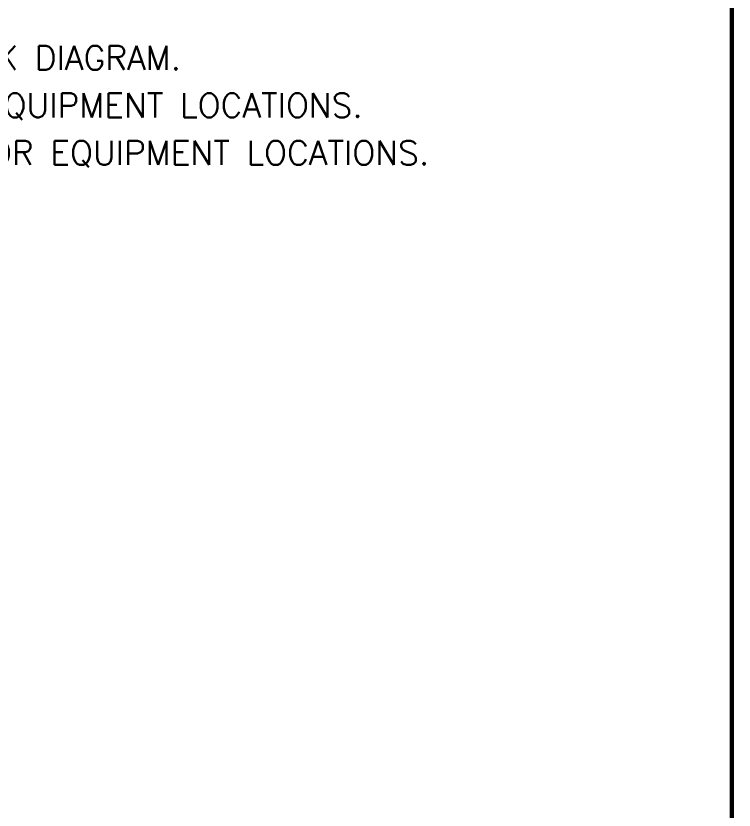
# Model space of a CAD drawing. Extents: x 4786 to 12422, y -518 to 4987.
# Drawn here: x 11799 to 12422, y 3611 to 4299 of the extents above; entities that cross this region are included whole.
import ezdxf
from ezdxf.enums import TextEntityAlignment as Align

# ---------------------------------------------------------------- set-up
doc = ezdxf.new("R2010")
doc.units = 0
doc.header["$LTSCALE"] = 192
doc.header["$MEASUREMENT"] = 0
doc.layers.add('TEXT', color=7, linetype='CONTINUOUS')
doc.layers.add('TTL', color=7, linetype='CONTINUOUS')
doc.styles.get("Standard").update_dxf_attribs({"font": 'simplex.shx'})
doc.styles.add('STDTEXT', font='SIMPLEX.shx', dxfattribs={"height": 21.0048})
doc.styles.add('SUBTITLE', font='simplex', dxfattribs={"height": 36})
doc.styles.add('TITLE', font='SIMPLEX.SHX')

# ---------------------------------------------------------------- blocks, each defined once
blk = doc.blocks.new('Ttl-fdd')
at = {"layer": 'TTL', "color": 4, "const_width": 0.02}
blk.add_lwpolyline([(-32, -2.625), (-32, 26.025), (7.75, 26.025), (7.75, -2.625), (-32, -2.625)], dxfattribs=at)
at = {"layer": 'TTL', "color": 7, "style": 'STDTEXT'}
for tag, p in [('DRNDATE', (1.625, -0.8041)), ('DESDATE', (1.625, -1.0854)), ('CKDATE', (1.625, -1.3354)), ('APPDDATE', (1.625, -1.5886))]:
    blk.add_attdef(tag, text='', height=0.093, dxfattribs=at).set_placement(p, align=Align.MIDDLE_CENTER)
for tag, p in [('DRNBY', (0.5268, -0.8516)), ('DESBY', (0.5268, -1.1184)), ('CHKBY', (0.5268, -1.3852)), ('APPDBY', (0.5268, -1.652))]:
    blk.add_attdef(tag, p, '', height=0.0625, dxfattribs=at)
at = {"layer": 'TTL', "color": 7}
for tag, height, style, p in [('LINE_ONE', 0.15, 'SUBTITLE', (4.875, -1.25)), ('LINE_TWO', 0.15, 'SUBTITLE', (4.875, -1.5)), ('LINE_THREE', 0.15, 'SUBTITLE', (4.875, -1.75)), ('LINE_FOUR', 0.15, 'SUBTITLE', (4.875, -2)), ('SCALE', 0.1094, 'STDTEXT', (1, -2.0292)), ('DWG_FILE_NO.', 0.1458, 'STDTEXT', (0.8722, -2.4882))]:
    blk.add_attdef(tag, text='', height=height, dxfattribs=dict(at, style=style)).set_placement(p, align=Align.CENTER)
at = {"layer": 'TTL', "color": 4, "style": 'TITLE'}
blk.add_attdef('DWG_NO.', text='', height=0.25, dxfattribs=at).set_placement((4.875, -2.5), align=Align.CENTER)

msp = doc.modelspace()

# ---------------------------------------------------------------- block references
at = {"layer": 'TTL', "xscale": 192, "yscale": 192, "zscale": 192}
msp.add_blockref('Ttl-fdd', (10932, -12), dxfattribs=at)

# ---------------------------------------------------------------- texts
at = {"layer": 'TEXT', "linetype": 'Continuous'}
for s, p in [('6E160   FAB 2 ELECTRICAL POWER DISTRIBUTION BLOCK DIAGRAM.', (10984.18, 4251.79)), ('6E162   FAB 2 BUILDING ELECTRICAL SECOND FLOOR EQUIPMENT LOCATIONS.', (10984.18, 4210.65)), ('6E163   FAB 2 BUILDING ELECTRICAL INTERSTITIAL FLOOR EQUIPMENT LOCATIONS.', (10984.18, 4169.52))]:
    msp.add_text(s, height=21, dxfattribs=at).set_placement(p)

doc.saveas('drawing.dxf')
